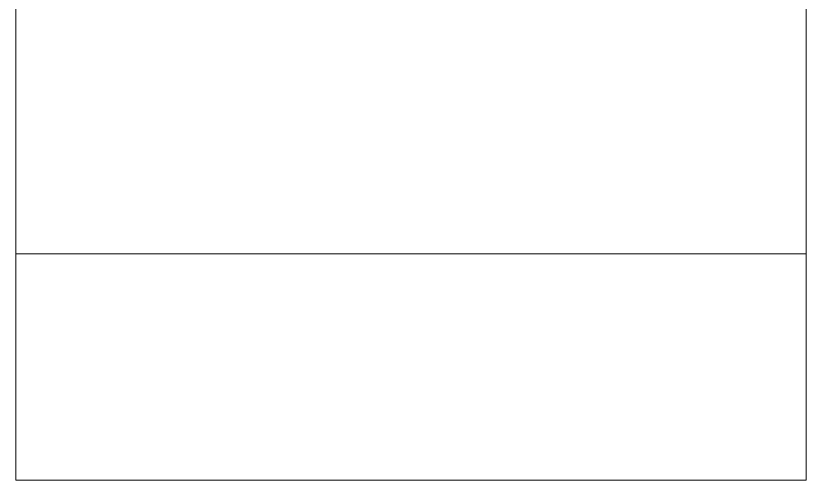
# Model space of a CAD drawing. Header units: millimetres. Extents: x -714 to 63, y -399 to 602.
# Drawn here: x -692.9 to -282.9, y 115.2 to 356.1 of the extents above; entities that cross this region are included whole.
import ezdxf

# ---------------------------------------------------------------- set-up
doc = ezdxf.new("R2010")
doc.units = ezdxf.units.MM
doc.header["$MEASUREMENT"] = 0
doc.layers.add('Layer 1', color=7, linetype='Continuous')

msp = doc.modelspace()

# ---------------------------------------------------------------- linework, layer by layer
at = {"layer": 'Layer 1', "color": 250, "lineweight": 20}
msp.add_lwpolyline([(-692.8651, 115.1699), (-282.8653, 115.1699), (-282.8653, 232.6449), (-692.8651, 232.6449), (-692.8651, 115.1699)], close=True, dxfattribs=at)
msp.add_open_spline([(-692.8652, 565.1699), (-692.8652, 565.1699), (-517.8653, 565.1699), (-517.8653, 565.1699), (-517.8653, 565.1699), (-517.8653, 565.1699), (-517.8653, 487.1699), (-517.8653, 487.1699), (-517.8653, 487.1699), (-517.8653, 487.1699), (-449.8652, 487.1699), (-449.8652, 487.1699), (-449.8652, 487.1699), (-449.8652, 487.1699), (-449.8652, 565.1699), (-449.8652, 565.1699), (-449.8652, 565.1699), (-449.8652, 565.1699), (-282.8653, 565.1699), (-282.8653, 565.1699), (-282.8653, 565.1699), (-282.8653, 565.1699), (-282.8653, 115.1699), (-282.8653, 115.1699), (-282.8653, 115.1699), (-282.8653, 115.1699), (-692.8652, 115.1699), (-692.8652, 115.1699), (-692.8652, 115.1699), (-692.8652, 115.1699), (-692.8652, 565.1699), (-692.8652, 565.1699)], degree=3, knots=[0, 0, 0, 0, 0.11111111, 0.11111111, 0.11111111, 0.11111111, 0.22222222, 0.22222222, 0.22222222, 0.22222222, 0.33333333, 0.33333333, 0.33333333, 0.33333333, 0.44444444, 0.44444444, 0.44444444, 0.44444444, 0.55555556, 0.55555556, 0.55555556, 0.55555556, 0.66666667, 0.66666667, 0.66666667, 0.66666667, 0.77777778, 0.77777778, 0.77777778, 0.77777778, 1, 1, 1, 1], dxfattribs=at)

doc.saveas('drawing.dxf')
